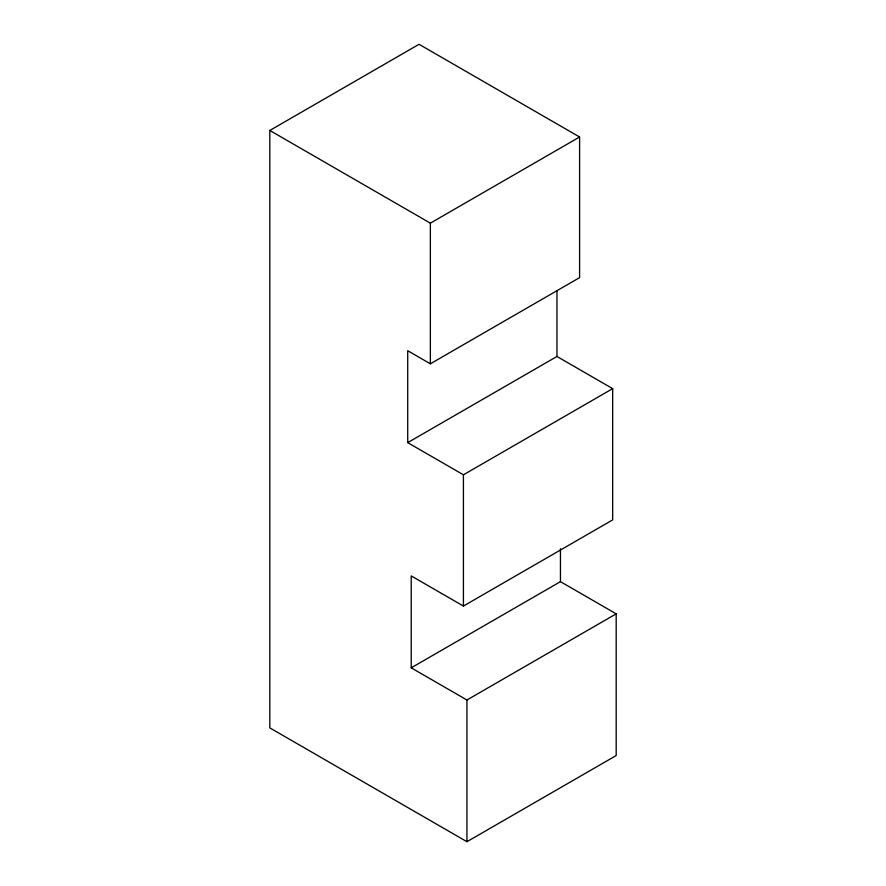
<?xml version="1.0" encoding="UTF-8"?>
<svg xmlns="http://www.w3.org/2000/svg" width="886" height="886" viewBox="0 0 886 886"><rect width="100%" height="100%" fill="white"/><g stroke="black" fill="none" stroke-linecap="round" stroke-linejoin="round"><path stroke-width="1.33" d="M269.809 130.463L419.056 44.3L579.599 136.998L579.599 277.639L430.363 363.803L407.715 350.723L407.715 442.635L463.422 474.807L612.669 388.644L612.669 519.894L463.422 606.057L411.215 575.911L411.215 667.822L466.944 700.006L616.191 613.843L616.191 755.537L466.944 841.7L269.809 727.882L269.809 130.463L430.363 223.161L579.599 136.998M407.715 442.635L556.962 356.471L612.669 388.644M411.215 667.822L560.45 581.659L616.191 613.843M560.45 548.733L560.45 581.659M556.962 290.63L556.962 356.471M466.944 700.006L466.944 841.7M463.422 474.807L463.422 606.057M430.363 223.161L430.363 363.803"/></g></svg>
